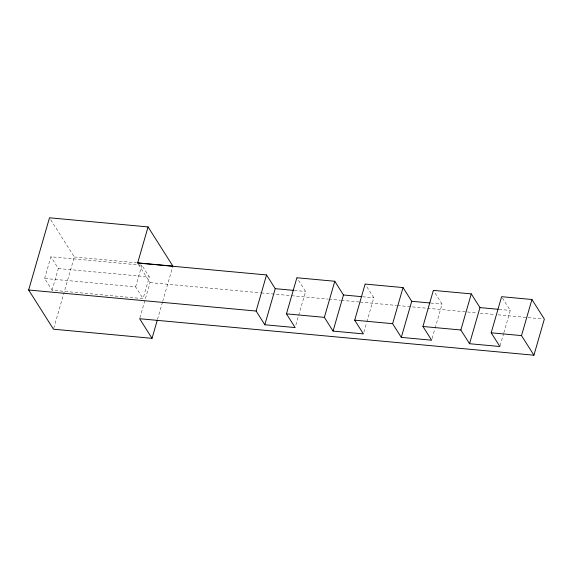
<?xml version="1.0" encoding="UTF-8"?>
<svg xmlns="http://www.w3.org/2000/svg" width="573" height="573" viewBox="0 0 573 573"><rect width="100%" height="100%" fill="white"/><g stroke="black" fill="none" stroke-linecap="round" stroke-linejoin="round"><path stroke-width="0.43" stroke-dasharray="2.87 2.15" d="M44.63 278.449L50.882 256.79L141.875 265.206L149.324 276.967L143.071 298.633L52.079 290.21L44.63 278.449L135.622 286.872L143.071 298.633M52.079 290.21L58.331 268.551L50.882 256.79M53.719 328.343L74.311 256.998L50.445 219.301M135.622 286.872L141.875 265.206M139.884 317.865L150.054 282.618L138.602 264.525M157.503 319.412L162.467 302.222M162.718 301.362L172.638 266.975M295.89 324.998L305.567 291.471L296.878 277.755M363.884 332.168L366.613 322.714M366.863 321.854L373.811 297.788L365.123 284.065M432.128 338.485L434.857 329.031M435.108 328.171L442.055 304.098L433.367 290.382M500.122 345.655L503.595 333.622M503.846 332.763L510.299 310.416L502.521 298.139M74.311 256.998L136.474 262.749M58.331 268.551L149.324 276.967M294.3 290.432L305.567 291.471M362.544 296.742L373.811 297.788M430.789 303.06L442.055 304.098M499.033 309.37L510.299 310.416M150.054 282.618L260.421 292.832M261.309 292.91L290.683 295.632M291.571 295.711L328.064 299.092M328.959 299.17L340.527 300.245M341.415 300.324L359.221 301.971M360.109 302.057L396.602 305.43M397.49 305.509L476.707 312.844M480.267 313.173L494.506 314.491M498.066 314.821L542.567 318.932"/><path stroke-width="0.86" d="M157.26 320.271L152.046 338.328L53.475 329.203L28.65 290.002L49.493 217.797L148.063 226.915L172.888 266.116L137.362 262.828M148.063 226.915L137.642 263.021L266.545 274.947L275.233 288.663L264.812 324.769L295.145 327.577L286.457 313.854L296.878 277.755L334.79 281.257L343.478 294.98L333.056 331.087L363.389 333.887L354.701 320.171L365.123 284.065L403.034 287.574L411.722 301.291L401.301 337.397L431.634 340.204L422.946 326.481L433.367 290.382L471.278 293.885L479.966 307.608L469.545 343.714L499.878 346.515L491.19 332.798L501.611 296.692L531.937 299.5L544.35 319.097L533.929 355.203L139.633 318.724L152.046 338.328M264.812 324.769L256.131 311.053L266.545 274.947M333.056 331.087L324.368 317.363L334.79 281.257M401.301 337.397L392.612 323.681L403.034 287.574M469.545 343.714L460.857 329.991L471.278 293.885M533.929 355.203L521.516 335.606L531.937 299.5M275.233 288.663L293.433 290.353M343.478 294.98L361.678 296.664M411.722 301.291L429.922 302.974M479.966 307.608L498.166 309.291M28.65 290.002L256.131 311.053M286.457 313.854L324.368 317.363M354.701 320.171L392.612 323.681M422.946 326.481L460.857 329.991M491.19 332.798L521.516 335.606"/></g></svg>
